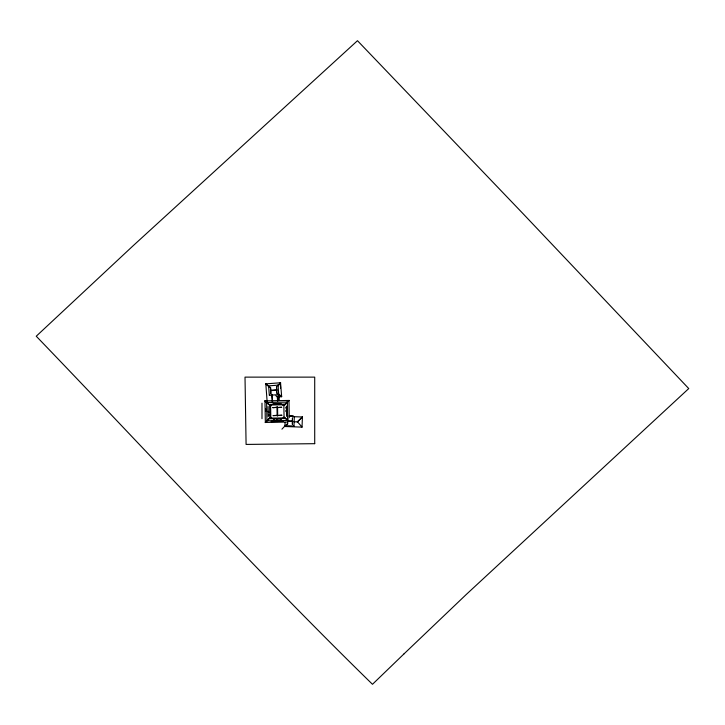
<?xml version="1.0" encoding="UTF-8"?>
<svg xmlns="http://www.w3.org/2000/svg" width="725" height="725" viewBox="0 0 725 725"><rect width="100%" height="100%" fill="white"/><g stroke="black" fill="none" stroke-linecap="round" stroke-linejoin="round"><path stroke-width="1.09" d="M277.34 415.543L272.999 415.615L277.312 415.298M261.988 418.688L261.988 403.191M285.061 422.34L284.907 426.508L302.044 427.125L302.407 417.002L293.136 416.667M286.103 425.104L285.732 425.702L293.969 426.001L294.314 416.549L289.166 416.368M297.468 421.877L301.745 417.509M269.745 394.799L269.455 395.288L269.627 394.663M277.603 385.655L277.892 385.174M277.72 385.8L278.038 385.337M286.203 425.258L285.741 425.53M286.547 424.705L287.499 423.536M277.929 385.691L280.629 382.682L278.047 385.8M287.299 401.985L284.2 405.266M288.033 401.224L289.166 400.39L286.737 402.901M281.934 429.164L285.541 425.339M266.048 421.506L267.543 419.947M267.715 420.11L265.241 422.593L266.093 421.461M286.574 402.737L288.079 401.179M284.372 405.429L287.417 401.931M267.906 419.983L266.791 420.89L267.743 419.82M301.718 417.537L302.488 416.929L301.827 417.654M267.706 419.857L270.09 417.591M267.869 420.029L270.244 417.763M297.277 421.887L301.854 417.627M282.995 405.311L283.602 404.777M271.068 418.117L271.667 417.573M283.212 405.474L283.847 404.967M270.824 417.917L271.458 417.419M277.476 400.689L277.521 396.593M270.452 390.286L276.868 389.814M270.479 390.648L276.896 390.177M275.862 395.687L277.349 396.974L281.699 396.693L280.983 396.031M266.247 401.288L266.945 401.278M273.098 403.644L274.639 403.617M279.161 403.562L281.01 403.508M274.639 403.771L273.37 403.644M276.062 403.68L278.056 403.653M279.152 403.698L280.738 403.535M276.089 404.178L280.004 404.16L279.995 403.68M284.816 404.133L269.6 404.396L269.854 418.76L285.061 418.488M265.703 408.9L265.712 411.528M268.159 411.311L268.168 411.891M286.493 410.993L286.502 411.573M274.63 419.204L273.642 419.376M280.022 419.113L281.019 419.222M273.379 419.385L274.639 419.34M276.334 419.24L278.327 419.204L278.318 418.606M279.986 419.24L281.282 419.24M272.029 421.08L282.551 420.899M271.087 421.587L283.511 421.37M287.163 422.059L265.341 422.439L264.969 400.871L288.976 400.445L289.275 417.709M289.248 415.57L293.172 415.715M287.399 420.853L292.655 421.044M287.39 421.216L292.637 421.406M293.879 421.76L297.576 421.896L302.044 427.125M271.25 405.683L270.597 405.193L271.458 405.511M283.412 417.21L284.064 417.691M283.212 417.373L283.828 417.89M267.498 403.363L266.519 402.321L267.652 403.191M277.892 393.367L281.01 396.058M277.784 393.494L280.91 396.176M266.492 384.341L269.609 387.032M269.51 387.159L265.703 383.824L266.519 384.368M265.794 401.777L264.861 400.717L265.957 401.614M267.607 403.154L270.053 405.357M267.452 403.327L269.899 405.529M280.874 396.149L281.672 396.729L280.548 382.773L265.821 383.86L267.099 401.188M284.526 417.256L286.892 419.539M284.363 417.419L286.728 419.702M265.912 401.568L267.462 403.073M265.749 401.732L267.298 403.236M293.525 425.53L293.843 426.001M277.349 396.974L277.684 401.451M272.029 394.409L272.6 402.139M271.73 394.436L272.31 402.167M280.348 382.646L280.575 388.174M286.411 406.199L286.583 416.368M285.877 407.405L285.895 408.193M285.931 410.368L285.949 411.555M278.056 403.562L278.065 404.251M277.539 406.879L277.702 415.996M277.657 421.479L276.941 421.488M277.149 415.751L276.959 406.888M276.062 403.598L276.071 404.278M276.325 418.642L276.334 419.331M274.385 418.733L274.394 419.213M268.721 411.863L268.73 412.516M268.776 414.691L268.785 415.479M268.078 406.517L268.25 416.685M279.134 395.913L279.197 400.164M278.491 395.768L278.491 400.318M277.965 395.768L277.965 400.508M287.653 417.899L287.58 424.188L287.653 417.899M292.465 418.071L292.392 424.361L292.465 418.071M403.852 654.022L372.478 684.3C257.031 571.545 148.154 452.418 36.25 336.219L133.001 245.866L357.479 40.7L523.187 213.83L688.75 388.564L466.365 594.382L403.852 654.022M278.028 385.165L268.622 385.863L269.319 395.297L278.726 394.599L278.028 385.165M270.525 387.313L270.833 393.593L270.525 387.313M276.515 386.869L276.814 393.149L276.515 386.869M287.381 402.103L266.619 402.466L266.936 420.79L287.698 420.428L287.381 402.103M283.847 404.767L270.597 405.003L270.824 418.117L284.073 417.89L283.847 404.767M277.177 407.35L272.863 407.658L277.177 407.35M281.663 407.269L277.358 407.586L281.663 407.269M281.808 415.226L277.494 415.534L281.808 415.226M314.713 443.682L246.083 444.425L245.014 377.127L314.713 377.127L314.713 443.682"/></g></svg>
